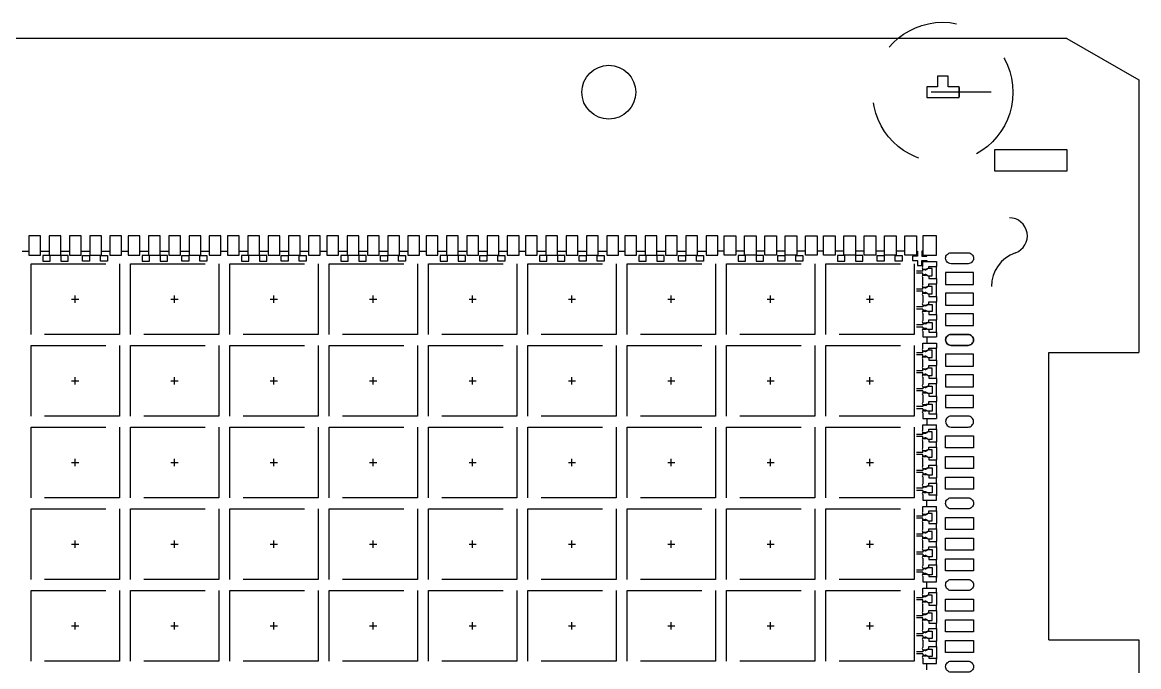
# Model space of a CAD drawing. Header units: millimetres. Extents: x 394.3 to 449.6, y 107.9 to 113.3.
# Drawn here: x 407.598 to 409.462, y 112.102 to 113.178 of the extents above; entities that cross this region are included whole.
import ezdxf

# ---------------------------------------------------------------- set-up
doc = ezdxf.new("R2010")
doc.units = ezdxf.units.MM
doc.header["$LTSCALE"] = 0.5
for name, pattern in [('CENTER', [50.8, 31.75, -6.35, 6.35, -6.35]), ('HIDDEN', [0.375, 0.25, -0.125]), ('PHANTOM', [2.5, 1.25, -0.25, 0.25, -0.25, 0.25, -0.25])]:
    doc.linetypes.add(name, pattern=pattern)
for name, color, linetype in [('1D', 4, 'Continuous'), ('BTM', 7, 'HIDDEN'), ('CEN', 2, 'CENTER'), ('DIM', 3, 'Continuous'), ('PKG', 1, 'PHANTOM')]:
    doc.layers.add(name, color=color, linetype=linetype)

# ---------------------------------------------------------------- blocks, each defined once
blk = doc.blocks.new('*U100')
at = {"layer": 'CEN', "ltscale": 0.005}
for p, q in [((-0.006, 0), (0.006, 0)), ((0, -0.006), (0, 0.006))]:
    blk.add_line(p, q, dxfattribs=at)
at = {"layer": 'PKG', "color": 1, "linetype": 'HIDDEN'}
blk.add_lwpolyline([(-0.0738, -0.0591), (-0.0738, 0.0591), (0.0738, 0.0591), (0.0738, -0.0591)], close=True, dxfattribs=at)
blk = doc.blocks.new('*U101')
at = {"layer": 'CEN', "color": 0, "linetype": 'ByBlock', "lineweight": -2, "transparency": 16777216}
for p in [(1.8249, 3.4125), (1.9908, 3.4125), (2.1567, 3.4125), (2.3226, 3.4125), (2.4885, 3.4125), (2.6544, 3.4125), (2.8203, 3.4125), (2.9862, 3.4125), (3.1521, 3.4125), (1.8249, 3.276), (1.9908, 3.276), (2.1567, 3.276), (2.3226, 3.276), (2.4885, 3.276), (2.6544, 3.276), (2.8203, 3.276), (2.9862, 3.276), (3.1521, 3.276), (1.8249, 3.1395), (1.9908, 3.1395), (2.1567, 3.1395), (2.3226, 3.1395), (2.4885, 3.1395), (2.6544, 3.1395), (2.8203, 3.1395), (2.9862, 3.1395), (3.1521, 3.1395), (1.8249, 3.003), (1.9908, 3.003), (2.1567, 3.003), (2.3226, 3.003), (2.4885, 3.003), (2.6544, 3.003), (2.8203, 3.003), (2.9862, 3.003), (3.1521, 3.003), (1.8249, 2.8665), (1.9908, 2.8665), (2.1567, 2.8665), (2.3226, 2.8665), (2.4885, 2.8665), (2.6544, 2.8665), (2.8203, 2.8665), (2.9862, 2.8665), (3.1521, 2.8665)]:
    blk.add_blockref('*U100', p, dxfattribs=at)

msp = doc.modelspace()

# ---------------------------------------------------------------- linework, layer by layer
for p, q in [((409.3425, 113.1516), (405.5444, 113.1516)), ((409.3425, 113.1516), (409.4625, 113.0823)), ((409.4625, 113.0823), (409.4625, 112.6266)), ((409.4625, 112.1466), (409.4625, 111.7566))]:
    msp.add_line(p, q)
at = {"color": 1, "linetype": 'CENTER', "ltscale": 0.001}
msp.add_line((409.2159, 113.0616), (409.0734, 113.0616), dxfattribs=at)
at = {"ltscale": 0.1}
msp.add_line((409.1625, 113.0695), (409.1625, 113.0538), dxfattribs=at)
at = {"ltscale": 0.03}
for p, q in [((409.102, 112.7701), (409.102, 112.7787)), ((409.102, 112.7787), (409.125, 112.7787)), ((409.125, 112.7787), (409.125, 112.7702)), ((409.102, 112.766), (409.1073, 112.766)), ((409.102, 112.766), (409.1073, 112.766)), ((409.102, 112.7558), (409.1073, 112.7558)), ((409.102, 112.7558), (409.1073, 112.7558)), ((409.1103, 112.7669), (409.1073, 112.766)), ((409.1103, 112.7549), (409.1073, 112.7558)), ((409.1118, 112.7669), (409.1103, 112.7669)), ((409.1103, 112.7549), (409.1118, 112.7549)), ((409.1118, 112.7669), (409.1118, 112.7702)), ((409.1118, 112.7702), (409.125, 112.7702)), ((409.1118, 112.7549), (409.1118, 112.7504)), ((409.102, 112.7401), (409.102, 112.7517)), ((409.102, 112.736), (409.1073, 112.736)), ((409.1103, 112.7369), (409.1073, 112.736)), ((409.1118, 112.7369), (409.1103, 112.7369)), ((409.1118, 112.7504), (409.125, 112.7504)), ((409.1118, 112.7369), (409.1118, 112.7414)), ((409.1118, 112.7414), (409.125, 112.7414)), ((409.125, 112.7504), (409.125, 112.7414)), ((409.102, 112.7258), (409.1073, 112.7258)), ((409.102, 112.7217), (409.102, 112.7101)), ((409.1103, 112.7249), (409.1073, 112.7258)), ((409.1103, 112.7249), (409.1118, 112.7249)), ((409.1118, 112.7249), (409.1118, 112.7204)), ((409.1118, 112.7204), (409.125, 112.7204)), ((409.125, 112.7204), (409.125, 112.7114)), ((409.102, 112.706), (409.1073, 112.706)), ((409.1103, 112.7069), (409.1073, 112.706)), ((409.1103, 112.7069), (409.1118, 112.7069)), ((409.1118, 112.7069), (409.1118, 112.7114)), ((409.1118, 112.7114), (409.125, 112.7114)), ((409.102, 112.6958), (409.1073, 112.6958)), ((409.102, 112.6917), (409.102, 112.6801)), ((409.1103, 112.6949), (409.1073, 112.6958)), ((409.1118, 112.6949), (409.1103, 112.6949)), ((409.1118, 112.6949), (409.1118, 112.6904)), ((409.1118, 112.6904), (409.125, 112.6904)), ((409.1118, 112.6769), (409.1118, 112.6814)), ((409.1118, 112.6814), (409.125, 112.6814)), ((409.125, 112.6904), (409.125, 112.6814)), ((409.102, 112.676), (409.1073, 112.676)), ((409.102, 112.6658), (409.1073, 112.6658)), ((409.102, 112.6617), (409.102, 112.653)), ((409.1103, 112.6769), (409.1073, 112.676)), ((409.1103, 112.6649), (409.1073, 112.6658)), ((409.1103, 112.6769), (409.1118, 112.6769)), ((409.1118, 112.6649), (409.1103, 112.6649)), ((409.1118, 112.6649), (409.1118, 112.6604)), ((409.102, 112.653), (409.125, 112.653)), ((409.102, 112.6336), (409.102, 112.6422)), ((409.102, 112.6422), (409.125, 112.6422)), ((409.1118, 112.6604), (409.125, 112.6604)), ((409.125, 112.6604), (409.125, 112.653)), ((409.125, 112.6422), (409.125, 112.6337)), ((409.102, 112.6295), (409.1073, 112.6295)), ((409.102, 112.6295), (409.1073, 112.6295)), ((409.1103, 112.6304), (409.1073, 112.6295)), ((409.1118, 112.6304), (409.1103, 112.6304)), ((409.1118, 112.6304), (409.1118, 112.6337)), ((409.1118, 112.6337), (409.125, 112.6337)), ((409.102, 112.6193), (409.1073, 112.6193)), ((409.102, 112.6193), (409.1073, 112.6193)), ((409.102, 112.6036), (409.102, 112.6152)), ((409.1103, 112.6184), (409.1073, 112.6193)), ((409.1103, 112.6184), (409.1118, 112.6184)), ((409.1118, 112.6184), (409.1118, 112.6139)), ((409.1118, 112.6139), (409.125, 112.6139)), ((409.125, 112.6139), (409.125, 112.6049)), ((409.102, 112.5995), (409.1073, 112.5995)), ((409.102, 112.5893), (409.1073, 112.5893)), ((409.1103, 112.6004), (409.1073, 112.5995)), ((409.1103, 112.5884), (409.1073, 112.5893)), ((409.1118, 112.6004), (409.1103, 112.6004)), ((409.1103, 112.5884), (409.1118, 112.5884)), ((409.1118, 112.6004), (409.1118, 112.6049)), ((409.1118, 112.6049), (409.125, 112.6049)), ((409.1118, 112.5884), (409.1118, 112.5839)), ((409.102, 112.5852), (409.102, 112.5736)), ((409.102, 112.5695), (409.1073, 112.5695)), ((409.1103, 112.5704), (409.1073, 112.5695)), ((409.1103, 112.5704), (409.1118, 112.5704)), ((409.1118, 112.5839), (409.125, 112.5839)), ((409.1118, 112.5704), (409.1118, 112.5749)), ((409.1118, 112.5749), (409.125, 112.5749)), ((409.125, 112.5839), (409.125, 112.5749)), ((409.102, 112.5593), (409.1073, 112.5593)), ((409.102, 112.5552), (409.102, 112.5436)), ((409.1103, 112.5584), (409.1073, 112.5593)), ((409.1118, 112.5584), (409.1103, 112.5584)), ((409.1118, 112.5584), (409.1118, 112.5539)), ((409.1118, 112.5539), (409.125, 112.5539)), ((409.125, 112.5539), (409.125, 112.5449)), ((409.102, 112.5395), (409.1073, 112.5395)), ((409.1103, 112.5404), (409.1073, 112.5395)), ((409.1103, 112.5404), (409.1118, 112.5404)), ((409.1118, 112.5404), (409.1118, 112.5449)), ((409.1118, 112.5449), (409.125, 112.5449)), ((409.102, 112.5293), (409.1073, 112.5293)), ((409.102, 112.5252), (409.102, 112.5165)), ((409.102, 112.5165), (409.125, 112.5165)), ((409.1103, 112.5284), (409.1073, 112.5293)), ((409.1118, 112.5284), (409.1103, 112.5284)), ((409.1118, 112.5284), (409.1118, 112.5239)), ((409.1118, 112.5239), (409.125, 112.5239)), ((409.125, 112.5239), (409.125, 112.5165)), ((409.102, 112.4971), (409.102, 112.5057)), ((409.102, 112.5057), (409.125, 112.5057)), ((409.1103, 112.4939), (409.1073, 112.493)), ((409.1118, 112.4939), (409.1103, 112.4939)), ((409.1118, 112.4939), (409.1118, 112.4984)), ((409.1118, 112.4984), (409.125, 112.4984)), ((409.125, 112.4984), (409.125, 112.5057)), ((409.102, 112.493), (409.1073, 112.493)), ((409.102, 112.4828), (409.1073, 112.4828)), ((409.102, 112.4671), (409.102, 112.4787)), ((409.1103, 112.4819), (409.1073, 112.4828)), ((409.1103, 112.4819), (409.1118, 112.4819)), ((409.1118, 112.4819), (409.1118, 112.4774)), ((409.1118, 112.4774), (409.125, 112.4774)), ((409.125, 112.4684), (409.125, 112.4774)), ((409.102, 112.463), (409.1073, 112.463)), ((409.1103, 112.4639), (409.1073, 112.463)), ((409.1118, 112.4639), (409.1103, 112.4639)), ((409.1118, 112.4639), (409.1118, 112.4684)), ((409.1118, 112.4684), (409.125, 112.4684)), ((409.102, 112.4528), (409.1073, 112.4528)), ((409.102, 112.4371), (409.102, 112.4487)), ((409.1103, 112.4519), (409.1073, 112.4528)), ((409.1103, 112.4519), (409.1118, 112.4519)), ((409.1118, 112.4519), (409.1118, 112.4474)), ((409.1118, 112.4474), (409.125, 112.4474)), ((409.1118, 112.4339), (409.1118, 112.4384)), ((409.1118, 112.4384), (409.125, 112.4384)), ((409.125, 112.4384), (409.125, 112.4474)), ((409.102, 112.433), (409.1073, 112.433)), ((409.102, 112.4228), (409.1073, 112.4228)), ((409.102, 112.4187), (409.102, 112.4071)), ((409.1103, 112.4339), (409.1073, 112.433)), ((409.1103, 112.4219), (409.1073, 112.4228)), ((409.1103, 112.4339), (409.1118, 112.4339)), ((409.1118, 112.4219), (409.1103, 112.4219)), ((409.1118, 112.4219), (409.1118, 112.4174)), ((409.102, 112.403), (409.1073, 112.403)), ((409.102, 112.403), (409.1073, 112.403)), ((409.1103, 112.4039), (409.1073, 112.403)), ((409.1103, 112.4039), (409.1118, 112.4039)), ((409.1118, 112.4174), (409.125, 112.4174)), ((409.1118, 112.4039), (409.1118, 112.4084)), ((409.1118, 112.4084), (409.125, 112.4084)), ((409.125, 112.4084), (409.125, 112.4174)), ((409.102, 112.3928), (409.1073, 112.3928)), ((409.102, 112.3928), (409.1073, 112.3928)), ((409.102, 112.3887), (409.102, 112.38)), ((409.1103, 112.3919), (409.1073, 112.3928)), ((409.1118, 112.3919), (409.1103, 112.3919)), ((409.1118, 112.3919), (409.1118, 112.3886)), ((409.1118, 112.3886), (409.125, 112.3886)), ((409.125, 112.38), (409.125, 112.3886)), ((409.102, 112.38), (409.125, 112.38)), ((409.102, 112.3606), (409.102, 112.3692)), ((409.102, 112.3692), (409.125, 112.3692)), ((409.125, 112.3619), (409.125, 112.3692)), ((409.102, 112.3565), (409.1073, 112.3565)), ((409.102, 112.3463), (409.1073, 112.3463)), ((409.1103, 112.3574), (409.1073, 112.3565)), ((409.1103, 112.3454), (409.1073, 112.3463)), ((409.1118, 112.3574), (409.1103, 112.3574)), ((409.1103, 112.3454), (409.1118, 112.3454)), ((409.1118, 112.3574), (409.1118, 112.3619)), ((409.1118, 112.3619), (409.125, 112.3619)), ((409.1118, 112.3454), (409.1118, 112.3409)), ((409.102, 112.3306), (409.102, 112.3422)), ((409.102, 112.3265), (409.1073, 112.3265)), ((409.1103, 112.3274), (409.1073, 112.3265)), ((409.1118, 112.3274), (409.1103, 112.3274)), ((409.1118, 112.3409), (409.125, 112.3409)), ((409.1118, 112.3274), (409.1118, 112.3319)), ((409.1118, 112.3319), (409.125, 112.3319)), ((409.125, 112.3319), (409.125, 112.3409)), ((409.102, 112.3163), (409.1073, 112.3163)), ((409.102, 112.3006), (409.102, 112.3122)), ((409.1103, 112.3154), (409.1073, 112.3163)), ((409.1103, 112.3154), (409.1118, 112.3154)), ((409.1118, 112.3154), (409.1118, 112.3109)), ((409.1118, 112.3109), (409.125, 112.3109)), ((409.125, 112.3019), (409.125, 112.3109)), ((409.102, 112.2965), (409.1073, 112.2965)), ((409.1103, 112.2974), (409.1073, 112.2965)), ((409.1103, 112.2974), (409.1118, 112.2974)), ((409.1118, 112.2974), (409.1118, 112.3019)), ((409.1118, 112.3019), (409.125, 112.3019)), ((409.102, 112.2863), (409.1073, 112.2863)), ((409.102, 112.2822), (409.102, 112.2706)), ((409.1103, 112.2854), (409.1073, 112.2863)), ((409.1118, 112.2854), (409.1103, 112.2854)), ((409.1118, 112.2854), (409.1118, 112.2809)), ((409.1118, 112.2809), (409.125, 112.2809)), ((409.1118, 112.2674), (409.1118, 112.2719)), ((409.1118, 112.2719), (409.125, 112.2719)), ((409.125, 112.2719), (409.125, 112.2809)), ((409.102, 112.2665), (409.1073, 112.2665)), ((409.102, 112.2665), (409.1073, 112.2665)), ((409.102, 112.2563), (409.1073, 112.2563)), ((409.102, 112.2563), (409.1073, 112.2563)), ((409.102, 112.2522), (409.102, 112.2435)), ((409.1103, 112.2674), (409.1073, 112.2665)), ((409.1103, 112.2554), (409.1073, 112.2563)), ((409.1103, 112.2674), (409.1118, 112.2674)), ((409.1118, 112.2554), (409.1103, 112.2554)), ((409.1118, 112.2554), (409.1118, 112.2521)), ((409.1118, 112.2521), (409.125, 112.2521)), ((409.125, 112.2435), (409.125, 112.2521)), ((409.102, 112.2435), (409.125, 112.2435)), ((409.102, 112.2241), (409.102, 112.2327)), ((409.102, 112.2327), (409.125, 112.2327)), ((409.125, 112.2254), (409.125, 112.2327)), ((409.102, 112.22), (409.1073, 112.22)), ((409.1103, 112.2209), (409.1073, 112.22)), ((409.1118, 112.2209), (409.1103, 112.2209)), ((409.1118, 112.2209), (409.1118, 112.2254)), ((409.1118, 112.2254), (409.125, 112.2254)), ((409.102, 112.2098), (409.1073, 112.2098)), ((409.102, 112.1941), (409.102, 112.2057)), ((409.1103, 112.2089), (409.1073, 112.2098)), ((409.1103, 112.2089), (409.1118, 112.2089)), ((409.1118, 112.2089), (409.1118, 112.2044)), ((409.1118, 112.2044), (409.125, 112.2044)), ((409.1118, 112.1909), (409.1118, 112.1954)), ((409.1118, 112.1954), (409.125, 112.1954)), ((409.125, 112.1954), (409.125, 112.2044)), ((409.102, 112.19), (409.1073, 112.19)), ((409.102, 112.1798), (409.1073, 112.1798)), ((409.1103, 112.1909), (409.1073, 112.19)), ((409.1103, 112.1789), (409.1073, 112.1798)), ((409.1118, 112.1909), (409.1103, 112.1909)), ((409.1103, 112.1789), (409.1118, 112.1789)), ((409.1118, 112.1789), (409.1118, 112.1744)), ((409.102, 112.1641), (409.102, 112.1757)), ((409.102, 112.16), (409.1073, 112.16)), ((409.1103, 112.1609), (409.1073, 112.16)), ((409.1103, 112.1609), (409.1118, 112.1609)), ((409.1118, 112.1744), (409.125, 112.1744)), ((409.1118, 112.1609), (409.1118, 112.1654)), ((409.1118, 112.1654), (409.125, 112.1654)), ((409.125, 112.1654), (409.125, 112.1744)), ((409.102, 112.1498), (409.1073, 112.1498)), ((409.102, 112.1457), (409.102, 112.1341)), ((409.1103, 112.1489), (409.1073, 112.1498)), ((409.1118, 112.1489), (409.1103, 112.1489)), ((409.1118, 112.1489), (409.1118, 112.1444)), ((409.1118, 112.1444), (409.125, 112.1444)), ((409.125, 112.1354), (409.125, 112.1444)), ((409.102, 112.13), (409.1073, 112.13)), ((409.102, 112.13), (409.1073, 112.13)), ((409.1103, 112.1309), (409.1073, 112.13)), ((409.1103, 112.1309), (409.1118, 112.1309)), ((409.1118, 112.1309), (409.1118, 112.1354)), ((409.1118, 112.1354), (409.125, 112.1354)), ((409.102, 112.1198), (409.1073, 112.1198)), ((409.102, 112.1198), (409.1073, 112.1198)), ((409.102, 112.1157), (409.102, 112.107)), ((409.102, 112.107), (409.125, 112.107)), ((409.1103, 112.1189), (409.1073, 112.1198)), ((409.1118, 112.1189), (409.1103, 112.1189)), ((409.1118, 112.1189), (409.1118, 112.1156)), ((409.1118, 112.1156), (409.125, 112.1156)), ((409.125, 112.107), (409.125, 112.1156))]:
    msp.add_line(p, q, dxfattribs=at)
at = {"color": 0}
for p, q in [((409.3125, 112.1466), (409.3125, 112.6266)), ((409.3125, 112.6266), (409.4625, 112.6266)), ((409.3125, 112.1466), (409.4625, 112.1466))]:
    msp.add_line(p, q, dxfattribs=at)
at = {"ltscale": 0.05}
msp.add_lwpolyline([(409.1445, 113.0526), (409.1625, 113.0526), (409.1625, 113.0706), (409.1445, 113.0706), (409.1445, 113.0886), (409.1265, 113.0886), (409.1265, 113.0706), (409.1085, 113.0706), (409.1085, 113.0526), (409.1445, 113.0526)], dxfattribs=at)
at = {"ltscale": 0.1}
msp.add_lwpolyline([(409.2225, 112.9656), (409.3425, 112.9656), (409.3425, 112.9296), (409.2225, 112.9296)], close=True, dxfattribs=at)
at = {"ltscale": 0.03}
for points in [[(407.6089, 112.7895), (407.6284, 112.7895), (407.6284, 112.8216), (407.6089, 112.8216)], [(407.6428, 112.7895), (407.6623, 112.7895), (407.6623, 112.8216), (407.6428, 112.8216)], [(407.6767, 112.7895), (407.6962, 112.7895), (407.6962, 112.8216), (407.6767, 112.8216)], [(407.7106, 112.7895), (407.7301, 112.7895), (407.7301, 112.8216), (407.7106, 112.8216)], [(407.7445, 112.7895), (407.764, 112.7895), (407.764, 112.8216), (407.7445, 112.8216)], [(407.7748, 112.7895), (407.7943, 112.7895), (407.7943, 112.8216), (407.7748, 112.8216)], [(407.8087, 112.7895), (407.8282, 112.7895), (407.8282, 112.8216), (407.8087, 112.8216)], [(407.8426, 112.7895), (407.8621, 112.7895), (407.8621, 112.8216), (407.8426, 112.8216)], [(407.8765, 112.7895), (407.896, 112.7895), (407.896, 112.8216), (407.8765, 112.8216)], [(407.9104, 112.7895), (407.9299, 112.7895), (407.9299, 112.8216), (407.9104, 112.8216)], [(407.9407, 112.7895), (407.9602, 112.7895), (407.9602, 112.8216), (407.9407, 112.8216)], [(407.9746, 112.7895), (407.9941, 112.7895), (407.9941, 112.8216), (407.9746, 112.8216)], [(408.0085, 112.7895), (408.028, 112.7895), (408.028, 112.8216), (408.0085, 112.8216)], [(408.0424, 112.7895), (408.0619, 112.7895), (408.0619, 112.8216), (408.0424, 112.8216)], [(408.0763, 112.7895), (408.0958, 112.7895), (408.0958, 112.8216), (408.0763, 112.8216)], [(408.1066, 112.7895), (408.1261, 112.7895), (408.1261, 112.8216), (408.1066, 112.8216)], [(408.1405, 112.7895), (408.16, 112.7895), (408.16, 112.8216), (408.1405, 112.8216)], [(408.1744, 112.7895), (408.1939, 112.7895), (408.1939, 112.8216), (408.1744, 112.8216)], [(408.2083, 112.7895), (408.2278, 112.7895), (408.2278, 112.8216), (408.2083, 112.8216)], [(408.2422, 112.7895), (408.2617, 112.7895), (408.2617, 112.8216), (408.2422, 112.8216)], [(408.2725, 112.7895), (408.292, 112.7895), (408.292, 112.8216), (408.2725, 112.8216)], [(408.3064, 112.7895), (408.3259, 112.7895), (408.3259, 112.8216), (408.3064, 112.8216)], [(408.3403, 112.7895), (408.3598, 112.7895), (408.3598, 112.8216), (408.3403, 112.8216)], [(408.3742, 112.7895), (408.3937, 112.7895), (408.3937, 112.8216), (408.3742, 112.8216)], [(408.4081, 112.7895), (408.4276, 112.7895), (408.4276, 112.8216), (408.4081, 112.8216)], [(408.4384, 112.7895), (408.4579, 112.7895), (408.4579, 112.8216), (408.4384, 112.8216)], [(408.4723, 112.7895), (408.4918, 112.7895), (408.4918, 112.8216), (408.4723, 112.8216)], [(408.5062, 112.7895), (408.5257, 112.7895), (408.5257, 112.8216), (408.5062, 112.8216)], [(408.5401, 112.7895), (408.5596, 112.7895), (408.5596, 112.8216), (408.5401, 112.8216)], [(408.574, 112.7895), (408.5935, 112.7895), (408.5935, 112.8216), (408.574, 112.8216)], [(408.6043, 112.7895), (408.6238, 112.7895), (408.6238, 112.8216), (408.6043, 112.8216)], [(408.6382, 112.7895), (408.6577, 112.7895), (408.6577, 112.8216), (408.6382, 112.8216)], [(408.6721, 112.7895), (408.6916, 112.7895), (408.6916, 112.8216), (408.6721, 112.8216)], [(408.706, 112.7895), (408.7255, 112.7895), (408.7255, 112.8216), (408.706, 112.8216)], [(408.7399, 112.7895), (408.7594, 112.7895), (408.7594, 112.8216), (408.7399, 112.8216)], [(408.7897, 112.7895), (408.7702, 112.7895), (408.7702, 112.8216), (408.7897, 112.8216)], [(408.8236, 112.7895), (408.8041, 112.7895), (408.8041, 112.8216), (408.8236, 112.8216)], [(408.8575, 112.7895), (408.838, 112.7895), (408.838, 112.8216), (408.8575, 112.8216)], [(408.8914, 112.7895), (408.8719, 112.7895), (408.8719, 112.8216), (408.8914, 112.8216)], [(408.9253, 112.7895), (408.9058, 112.7895), (408.9058, 112.8216), (408.9253, 112.8216)], [(408.9556, 112.7895), (408.9361, 112.7895), (408.9361, 112.8216), (408.9556, 112.8216)], [(408.9895, 112.7895), (408.97, 112.7895), (408.97, 112.8216), (408.9895, 112.8216)], [(409.0234, 112.7895), (409.0039, 112.7895), (409.0039, 112.8216), (409.0234, 112.8216)], [(409.0573, 112.7895), (409.0378, 112.7895), (409.0378, 112.8216), (409.0573, 112.8216)], [(409.0912, 112.7895), (409.0717, 112.7895), (409.0717, 112.8216), (409.0912, 112.8216)], [(409.102, 112.7895), (409.125, 112.7895), (409.125, 112.8216), (409.102, 112.8216)], [(409.14, 112.7405), (409.1866, 112.7405), (409.1866, 112.7603), (409.14, 112.7603)], [(409.14, 112.706), (409.1866, 112.706), (409.1866, 112.7258), (409.14, 112.7258)], [(409.14, 112.6715), (409.1866, 112.6715), (409.1866, 112.6913), (409.14, 112.6913)], [(409.14, 112.604), (409.1866, 112.604), (409.1866, 112.6238), (409.14, 112.6238)], [(409.14, 112.5695), (409.1866, 112.5695), (409.1866, 112.5893), (409.14, 112.5893)], [(409.14, 112.535), (409.1866, 112.535), (409.1866, 112.5548), (409.14, 112.5548)], [(409.14, 112.4873), (409.1866, 112.4873), (409.1866, 112.4675), (409.14, 112.4675)], [(409.14, 112.4528), (409.1866, 112.4528), (409.1866, 112.433), (409.14, 112.433)], [(409.14, 112.4183), (409.1866, 112.4183), (409.1866, 112.3985), (409.14, 112.3985)], [(409.14, 112.3508), (409.1866, 112.3508), (409.1866, 112.331), (409.14, 112.331)], [(409.14, 112.3163), (409.1866, 112.3163), (409.1866, 112.2965), (409.14, 112.2965)], [(409.14, 112.2818), (409.1866, 112.2818), (409.1866, 112.262), (409.14, 112.262)], [(409.14, 112.2143), (409.1866, 112.2143), (409.1866, 112.1945), (409.14, 112.1945)], [(409.14, 112.1798), (409.1866, 112.1798), (409.1866, 112.16), (409.14, 112.16)], [(409.14, 112.1453), (409.1866, 112.1453), (409.1866, 112.1255), (409.14, 112.1255)]]:
    msp.add_lwpolyline(points, close=True, dxfattribs=at)
for points in [[(409.1491, 112.7933), (409.1775, 112.7933, -0.414214), (409.1866, 112.7841), (409.1866, 112.7841, -0.414214), (409.1775, 112.775), (409.1491, 112.775, -0.414214), (409.14, 112.7841), (409.14, 112.7841, -0.414214)], [(409.1491, 112.6385), (409.1775, 112.6385, 0.414214), (409.1866, 112.6476), (409.1866, 112.6476, 0.414214), (409.1775, 112.6568), (409.1491, 112.6568, 0.414214), (409.14, 112.6476), (409.14, 112.6476, 0.414214)], [(409.1491, 112.6568), (409.1775, 112.6568, -0.414214), (409.1866, 112.6476), (409.1866, 112.6476, -0.414214), (409.1775, 112.6385), (409.1491, 112.6385, -0.414214), (409.14, 112.6476), (409.14, 112.6476, -0.414214)], [(409.1491, 112.502), (409.1775, 112.502, 0.414214), (409.1866, 112.5111), (409.1866, 112.5111, 0.414214), (409.1775, 112.5203), (409.1491, 112.5203, 0.414214), (409.14, 112.5111), (409.14, 112.5111, 0.414214)], [(409.1491, 112.3838), (409.1775, 112.3838, -0.414214), (409.1866, 112.3746), (409.1866, 112.3746, -0.414214), (409.1775, 112.3655), (409.1491, 112.3655, -0.414214), (409.14, 112.3746), (409.14, 112.3746, -0.414214)], [(409.1491, 112.2473), (409.1775, 112.2473, -0.414214), (409.1866, 112.2381), (409.1866, 112.2381, -0.414214), (409.1775, 112.229), (409.1491, 112.229, -0.414214), (409.14, 112.2381), (409.14, 112.2381, -0.414214)], [(409.1491, 112.1108), (409.1775, 112.1108, -0.414214), (409.1866, 112.1016), (409.1866, 112.1016, -0.414214), (409.1775, 112.0925), (409.1491, 112.0925, -0.414214), (409.14, 112.1016), (409.14, 112.1016, -0.414214)]]:
    msp.add_lwpolyline(points, format="xyb", close=True, dxfattribs=at)
for centre, radius, start, end in [((409.1039, 112.768), 0.00275, 132.2759, 227.7241), ((409.1039, 112.7538), 0.00275, 132.2759, 227.7241), ((409.1062, 112.7725), 0.00775, 237.5482, 266.9625), ((409.1062, 112.7492), 0.00775, 93.0375, 122.4518), ((409.1058, 112.7706), 0.00582, 269.7529, 320.2809), ((409.1058, 112.7512), 0.00582, 39.7191, 90.2471), ((409.1039, 112.738), 0.00275, 132.2759, 227.7241), ((409.1062, 112.7425), 0.00775, 237.5482, 266.9625), ((409.1058, 112.7406), 0.00582, 269.7529, 320.2809), ((409.1039, 112.7238), 0.00275, 132.2759, 227.7241), ((409.1062, 112.7192), 0.00775, 93.0375, 122.4518), ((409.1058, 112.7212), 0.00582, 39.7191, 90.2471), ((409.1039, 112.708), 0.00275, 132.2759, 227.7241), ((409.1062, 112.7125), 0.00775, 237.5482, 266.9625), ((409.1058, 112.7106), 0.00582, 269.7529, 320.2809), ((409.1039, 112.6938), 0.00275, 132.2759, 227.7241), ((409.1039, 112.678), 0.00275, 132.2759, 227.7241), ((409.1062, 112.6892), 0.00775, 93.0375, 122.4518), ((409.1058, 112.6912), 0.00582, 39.7191, 90.2471), ((409.1039, 112.6638), 0.00275, 132.2759, 227.7241), ((409.1062, 112.6825), 0.00775, 237.5482, 266.9625), ((409.1062, 112.6592), 0.00775, 93.0375, 122.4518), ((409.1058, 112.6806), 0.00582, 269.7529, 320.2809), ((409.1058, 112.6612), 0.00582, 39.7191, 90.2471), ((409.1039, 112.6315), 0.00275, 132.2759, 227.7241), ((409.1062, 112.636), 0.00775, 237.5482, 266.9625), ((409.1058, 112.6341), 0.00582, 269.7529, 320.2809), ((409.1039, 112.6173), 0.00275, 132.2759, 227.7241), ((409.1062, 112.6127), 0.00775, 93.0375, 122.4518), ((409.1058, 112.6147), 0.00582, 39.7191, 90.2471), ((409.1039, 112.6015), 0.00275, 132.2759, 227.7241), ((409.1039, 112.5873), 0.00275, 132.2759, 227.7241), ((409.1062, 112.606), 0.00775, 237.5482, 266.9625), ((409.1062, 112.5827), 0.00775, 93.0375, 122.4518), ((409.1058, 112.6041), 0.00582, 269.7529, 320.2809), ((409.1058, 112.5847), 0.00582, 39.7191, 90.2471), ((409.1039, 112.5715), 0.00275, 132.2759, 227.7241), ((409.1062, 112.576), 0.00775, 237.5482, 266.9625), ((409.1058, 112.5741), 0.00582, 269.7529, 320.2809), ((409.1039, 112.5573), 0.00275, 132.2759, 227.7241), ((409.1062, 112.5527), 0.00775, 93.0375, 122.4518), ((409.1058, 112.5547), 0.00582, 39.7191, 90.2471), ((409.1039, 112.5415), 0.00275, 132.2759, 227.7241), ((409.1062, 112.546), 0.00775, 237.5482, 266.9625), ((409.1062, 112.5227), 0.00775, 93.0375, 122.4518), ((409.1058, 112.5441), 0.00582, 269.7529, 320.2809), ((409.1058, 112.5247), 0.00582, 39.7191, 90.2471), ((409.1039, 112.5273), 0.00275, 132.2759, 227.7241), ((409.1039, 112.495), 0.00275, 132.2759, 227.7241), ((409.1058, 112.4976), 0.00582, 269.7529, 320.2809), ((409.1039, 112.4808), 0.00275, 132.2759, 227.7241), ((409.1062, 112.4995), 0.00775, 237.5482, 266.9625), ((409.1062, 112.4762), 0.00775, 93.0375, 122.4518), ((409.1058, 112.4782), 0.00582, 39.7191, 90.2471), ((409.1039, 112.465), 0.00275, 132.2759, 227.7241), ((409.1062, 112.4695), 0.00775, 237.5482, 266.9625), ((409.1058, 112.4676), 0.00582, 269.7529, 320.2809), ((409.1039, 112.4508), 0.00275, 132.2759, 227.7241), ((409.1062, 112.4462), 0.00775, 93.0375, 122.4518), ((409.1058, 112.4482), 0.00582, 39.7191, 90.2471), ((409.1039, 112.435), 0.00275, 132.2759, 227.7241), ((409.1039, 112.4208), 0.00275, 132.2759, 227.7241), ((409.1062, 112.4395), 0.00775, 237.5482, 266.9625), ((409.1062, 112.4162), 0.00775, 93.0375, 122.4518), ((409.1058, 112.4376), 0.00582, 269.7529, 320.2809), ((409.1058, 112.4182), 0.00582, 39.7191, 90.2471), ((409.1039, 112.405), 0.00275, 132.2759, 227.7241), ((409.1062, 112.4095), 0.00775, 237.5482, 266.9625), ((409.1058, 112.4076), 0.00582, 269.7529, 320.2809), ((409.1039, 112.3908), 0.00275, 132.2759, 227.7241), ((409.1062, 112.3862), 0.00775, 93.0375, 122.4518), ((409.1058, 112.3882), 0.00582, 39.7191, 90.2471), ((409.1039, 112.3585), 0.00275, 132.2759, 227.7241), ((409.1039, 112.3443), 0.00275, 132.2759, 227.7241), ((409.1062, 112.363), 0.00775, 237.5482, 266.9625), ((409.1062, 112.3397), 0.00775, 93.0375, 122.4518), ((409.1058, 112.3611), 0.00582, 269.7529, 320.2809), ((409.1058, 112.3417), 0.00582, 39.7191, 90.2471), ((409.1039, 112.3285), 0.00275, 132.2759, 227.7241), ((409.1062, 112.333), 0.00775, 237.5482, 266.9625), ((409.1058, 112.3311), 0.00582, 269.7529, 320.2809), ((409.1039, 112.3143), 0.00275, 132.2759, 227.7241), ((409.1062, 112.3097), 0.00775, 93.0375, 122.4518), ((409.1058, 112.3117), 0.00582, 39.7191, 90.2471), ((409.1039, 112.2985), 0.00275, 132.2759, 227.7241), ((409.1062, 112.303), 0.00775, 237.5482, 266.9625), ((409.1058, 112.3011), 0.00582, 269.7529, 320.2809), ((409.1039, 112.2843), 0.00275, 132.2759, 227.7241), ((409.1039, 112.2685), 0.00275, 132.2759, 227.7241), ((409.1062, 112.2797), 0.00775, 93.0375, 122.4518), ((409.1058, 112.2817), 0.00582, 39.7191, 90.2471), ((409.1039, 112.2543), 0.00275, 132.2759, 227.7241), ((409.1062, 112.273), 0.00775, 237.5482, 266.9625), ((409.1062, 112.2497), 0.00775, 93.0375, 122.4518), ((409.1058, 112.2711), 0.00582, 269.7529, 320.2809), ((409.1058, 112.2517), 0.00582, 39.7191, 90.2471), ((409.1039, 112.222), 0.00275, 132.2759, 227.7241), ((409.1062, 112.2265), 0.00775, 237.5482, 266.9625), ((409.1058, 112.2246), 0.00582, 269.7529, 320.2809), ((409.1039, 112.2078), 0.00275, 132.2759, 227.7241), ((409.1062, 112.2032), 0.00775, 93.0375, 122.4518), ((409.1058, 112.2052), 0.00582, 39.7191, 90.2471), ((409.1039, 112.192), 0.00275, 132.2759, 227.7241), ((409.1039, 112.1778), 0.00275, 132.2759, 227.7241), ((409.1062, 112.1965), 0.00775, 237.5482, 266.9625), ((409.1062, 112.1732), 0.00775, 93.0375, 122.4518), ((409.1058, 112.1946), 0.00582, 269.7529, 320.2809), ((409.1058, 112.1752), 0.00582, 39.7191, 90.2471), ((409.1039, 112.162), 0.00275, 132.2759, 227.7241), ((409.1062, 112.1665), 0.00775, 237.5482, 266.9625), ((409.1058, 112.1646), 0.00582, 269.7529, 320.2809), ((409.1039, 112.1478), 0.00275, 132.2759, 227.7241), ((409.1062, 112.1432), 0.00775, 93.0375, 122.4518), ((409.1058, 112.1452), 0.00582, 39.7191, 90.2471), ((409.1039, 112.132), 0.00275, 132.2759, 227.7241), ((409.1062, 112.1365), 0.00775, 237.5482, 266.9625), ((409.1062, 112.1132), 0.00775, 93.0375, 122.4518), ((409.1058, 112.1346), 0.00582, 269.7529, 320.2809), ((409.1058, 112.1152), 0.00582, 39.7191, 90.2471), ((409.1039, 112.1178), 0.00275, 132.2759, 227.7241)]:
    msp.add_arc(centre, radius, start, end, dxfattribs=at)
at = {"layer": '1D', "linetype": 'HIDDEN'}
msp.add_circle((409.1353, 113.0613), 0.1171, dxfattribs=at)
at = {"layer": '1D', "color": 4}
for centre, radius, start, end in [((409.2466, 112.8216), 0.03, 289.4712, 90), ((409.2766, 112.7368), 0.06, 109.4712, 180)]:
    msp.add_arc(centre, radius, start, end, dxfattribs=at)
at = {"layer": 'BTM', "ltscale": 0.03}
for p, q in [((407.5981, 112.7961), (407.6089, 112.7961)), ((407.6284, 112.7961), (407.6428, 112.7961)), ((407.6623, 112.7961), (407.6767, 112.7961)), ((407.6962, 112.7961), (407.7106, 112.7961)), ((407.7301, 112.7961), (407.7445, 112.7961)), ((407.764, 112.7961), (407.7748, 112.7961)), ((407.7943, 112.7961), (407.8087, 112.7961)), ((407.8282, 112.7961), (407.8426, 112.7961)), ((407.8621, 112.7961), (407.8765, 112.7961)), ((407.896, 112.7961), (407.9104, 112.7961)), ((407.9299, 112.7961), (407.9407, 112.7961)), ((407.9602, 112.7961), (407.9746, 112.7961)), ((407.9941, 112.7961), (408.0085, 112.7961)), ((408.028, 112.7961), (408.0424, 112.7961)), ((408.0619, 112.7961), (408.0763, 112.7961)), ((408.0958, 112.7961), (408.1066, 112.7961)), ((408.1261, 112.7961), (408.1405, 112.7961)), ((408.16, 112.7961), (408.1744, 112.7961)), ((408.1939, 112.7961), (408.2083, 112.7961)), ((408.2278, 112.7961), (408.2422, 112.7961)), ((408.2617, 112.7961), (408.2725, 112.7961)), ((408.292, 112.7961), (408.3064, 112.7961)), ((408.3259, 112.7961), (408.3403, 112.7961)), ((408.3598, 112.7961), (408.3742, 112.7961)), ((408.3937, 112.7961), (408.4081, 112.7961)), ((408.4276, 112.7961), (408.4384, 112.7961)), ((408.4579, 112.7961), (408.4723, 112.7961)), ((408.4918, 112.7961), (408.5062, 112.7961)), ((408.5257, 112.7961), (408.5401, 112.7961)), ((408.5596, 112.7961), (408.574, 112.7961)), ((408.5935, 112.7961), (408.6043, 112.7961)), ((408.6238, 112.7961), (408.6382, 112.7961)), ((408.6577, 112.7961), (408.6721, 112.7961)), ((408.6916, 112.7961), (408.706, 112.7961)), ((408.7255, 112.7961), (408.7399, 112.7961)), ((408.7702, 112.7961), (408.7594, 112.7961)), ((408.8041, 112.7961), (408.7897, 112.7961)), ((408.838, 112.7961), (408.8236, 112.7961)), ((408.8719, 112.7961), (408.8575, 112.7961)), ((408.9058, 112.7961), (408.8914, 112.7961)), ((408.9361, 112.7961), (408.9253, 112.7961)), ((408.97, 112.7961), (408.9556, 112.7961)), ((409.0039, 112.7961), (408.9895, 112.7961)), ((409.0378, 112.7961), (409.0234, 112.7961)), ((409.0717, 112.7961), (409.0573, 112.7961)), ((409.102, 112.7627), (409.0912, 112.7627)), ((409.102, 112.7591), (409.0912, 112.7591)), ((409.102, 112.7627), (409.102, 112.766)), ((409.102, 112.7558), (409.102, 112.7591)), ((409.125, 112.7504), (409.125, 112.7714)), ((409.102, 112.7327), (409.102, 112.736)), ((409.125, 112.7204), (409.125, 112.7414)), ((409.102, 112.7327), (409.0912, 112.7327)), ((409.102, 112.7291), (409.0912, 112.7291)), ((409.102, 112.7258), (409.102, 112.7291)), ((409.102, 112.7027), (409.0912, 112.7027)), ((409.102, 112.6991), (409.0912, 112.6991)), ((409.102, 112.706), (409.102, 112.7027)), ((409.102, 112.6991), (409.102, 112.6958)), ((409.125, 112.6904), (409.125, 112.7114)), ((409.125, 112.6604), (409.125, 112.6814)), ((409.102, 112.6727), (409.0912, 112.6727)), ((409.102, 112.6691), (409.0912, 112.6691)), ((409.102, 112.676), (409.102, 112.6727)), ((409.102, 112.6691), (409.102, 112.6658)), ((409.1086, 112.653), (409.1086, 112.6422)), ((409.102, 112.6262), (409.0912, 112.6262)), ((409.102, 112.6262), (409.102, 112.6295)), ((409.125, 112.6139), (409.125, 112.6349)), ((409.102, 112.6226), (409.0912, 112.6226)), ((409.102, 112.6193), (409.102, 112.6226)), ((409.102, 112.5962), (409.0912, 112.5962)), ((409.102, 112.5926), (409.0912, 112.5926)), ((409.102, 112.5962), (409.102, 112.5995)), ((409.102, 112.5893), (409.102, 112.5926)), ((409.125, 112.5839), (409.125, 112.6049)), ((409.102, 112.5695), (409.102, 112.5662)), ((409.125, 112.5539), (409.125, 112.5749)), ((409.102, 112.5662), (409.0912, 112.5662)), ((409.102, 112.5626), (409.0912, 112.5626)), ((409.102, 112.5626), (409.102, 112.5593)), ((409.102, 112.5362), (409.0912, 112.5362)), ((409.102, 112.5326), (409.0912, 112.5326)), ((409.102, 112.5395), (409.102, 112.5362)), ((409.102, 112.5326), (409.102, 112.5293)), ((409.125, 112.5239), (409.125, 112.5449)), ((409.1086, 112.5165), (409.1086, 112.5057)), ((409.125, 112.4984), (409.125, 112.4774)), ((409.102, 112.4897), (409.0912, 112.4897)), ((409.102, 112.4861), (409.0912, 112.4861)), ((409.102, 112.4897), (409.102, 112.493)), ((409.102, 112.4828), (409.102, 112.4861)), ((409.102, 112.4597), (409.0912, 112.4597)), ((409.102, 112.4561), (409.0912, 112.4561)), ((409.102, 112.4597), (409.102, 112.463)), ((409.102, 112.4528), (409.102, 112.4561)), ((409.125, 112.4684), (409.125, 112.4474)), ((409.125, 112.4384), (409.125, 112.4174)), ((409.102, 112.4297), (409.0912, 112.4297)), ((409.102, 112.4261), (409.0912, 112.4261)), ((409.102, 112.433), (409.102, 112.4297)), ((409.102, 112.4261), (409.102, 112.4228)), ((409.102, 112.403), (409.102, 112.3997)), ((409.125, 112.4084), (409.125, 112.3874)), ((409.102, 112.3997), (409.0912, 112.3997)), ((409.102, 112.3961), (409.0912, 112.3961)), ((409.102, 112.3961), (409.102, 112.3928)), ((409.1086, 112.3692), (409.1086, 112.38)), ((409.102, 112.3532), (409.0912, 112.3532)), ((409.102, 112.3496), (409.0912, 112.3496)), ((409.102, 112.3532), (409.102, 112.3565)), ((409.102, 112.3463), (409.102, 112.3496)), ((409.125, 112.3619), (409.125, 112.3409)), ((409.102, 112.3232), (409.102, 112.3265)), ((409.125, 112.3319), (409.125, 112.3109)), ((409.102, 112.3232), (409.0912, 112.3232)), ((409.102, 112.3196), (409.0912, 112.3196)), ((409.102, 112.3163), (409.102, 112.3196)), ((409.102, 112.2932), (409.0912, 112.2932)), ((409.102, 112.2896), (409.0912, 112.2896)), ((409.102, 112.2965), (409.102, 112.2932)), ((409.102, 112.2896), (409.102, 112.2863)), ((409.125, 112.3019), (409.125, 112.2809)), ((409.125, 112.2719), (409.125, 112.2509)), ((409.102, 112.2632), (409.0912, 112.2632)), ((409.102, 112.2596), (409.0912, 112.2596)), ((409.102, 112.2665), (409.102, 112.2632)), ((409.102, 112.2596), (409.102, 112.2563)), ((409.1086, 112.2327), (409.1086, 112.2435)), ((409.102, 112.2167), (409.0912, 112.2167)), ((409.102, 112.2167), (409.102, 112.22)), ((409.125, 112.2254), (409.125, 112.2044)), ((409.102, 112.2131), (409.0912, 112.2131)), ((409.102, 112.2098), (409.102, 112.2131)), ((409.125, 112.1954), (409.125, 112.1744)), ((409.102, 112.1867), (409.0912, 112.1867)), ((409.102, 112.1831), (409.0912, 112.1831)), ((409.102, 112.1867), (409.102, 112.19)), ((409.102, 112.1798), (409.102, 112.1831)), ((409.102, 112.16), (409.102, 112.1567)), ((409.125, 112.1654), (409.125, 112.1444)), ((409.102, 112.1567), (409.0912, 112.1567)), ((409.102, 112.1531), (409.0912, 112.1531)), ((409.102, 112.1531), (409.102, 112.1498)), ((409.102, 112.1267), (409.0912, 112.1267)), ((409.102, 112.1231), (409.0912, 112.1231)), ((409.102, 112.13), (409.102, 112.1267)), ((409.102, 112.1231), (409.102, 112.1198)), ((409.125, 112.1354), (409.125, 112.1144)), ((409.1086, 112.0962), (409.1086, 112.107))]:
    msp.add_line(p, q, dxfattribs=at)
for points in [[(409.0912, 112.7961), (409.093, 112.7961), (409.093, 112.7877), (409.0846, 112.7877), (409.0846, 112.7805), (409.093, 112.7805), (409.093, 112.7721), (409.1002, 112.7721), (409.1002, 112.7805), (409.1086, 112.7805), (409.1086, 112.7787)], [(409.102, 112.7961), (409.1002, 112.7961), (409.1002, 112.7877), (409.1086, 112.7877), (409.1086, 112.7895)], [(409.1118, 112.7549), (409.1178, 112.7549), (409.1178, 112.7669), (409.1118, 112.7669), (409.1118, 112.7669)], [(409.1118, 112.7249), (409.1178, 112.7249), (409.1178, 112.7369), (409.1118, 112.7369)], [(409.1118, 112.7069), (409.1178, 112.7069), (409.1178, 112.6949), (409.1118, 112.6949)], [(409.1118, 112.6769), (409.1178, 112.6769), (409.1178, 112.6649), (409.1118, 112.6649)], [(409.1118, 112.6184), (409.1178, 112.6184), (409.1178, 112.6304), (409.1118, 112.6304), (409.1118, 112.6304)], [(409.1118, 112.5884), (409.1178, 112.5884), (409.1178, 112.6004), (409.1118, 112.6004)], [(409.1118, 112.5704), (409.1178, 112.5704), (409.1178, 112.5584), (409.1118, 112.5584)], [(409.1118, 112.5404), (409.1178, 112.5404), (409.1178, 112.5284), (409.1118, 112.5284)], [(409.1118, 112.4819), (409.1178, 112.4819), (409.1178, 112.4939), (409.1118, 112.4939)], [(409.1118, 112.4519), (409.1178, 112.4519), (409.1178, 112.4639), (409.1118, 112.4639)], [(409.1118, 112.4339), (409.1178, 112.4339), (409.1178, 112.4219), (409.1118, 112.4219)], [(409.1118, 112.4039), (409.1178, 112.4039), (409.1178, 112.3919), (409.1118, 112.3919), (409.1118, 112.3919)], [(409.1118, 112.3454), (409.1178, 112.3454), (409.1178, 112.3574), (409.1118, 112.3574)], [(409.1118, 112.3154), (409.1178, 112.3154), (409.1178, 112.3274), (409.1118, 112.3274)], [(409.1118, 112.2974), (409.1178, 112.2974), (409.1178, 112.2854), (409.1118, 112.2854)], [(409.1118, 112.2674), (409.1178, 112.2674), (409.1178, 112.2554), (409.1118, 112.2554), (409.1118, 112.2554)], [(409.1118, 112.2089), (409.1178, 112.2089), (409.1178, 112.2209), (409.1118, 112.2209)], [(409.1118, 112.1789), (409.1178, 112.1789), (409.1178, 112.1909), (409.1118, 112.1909)], [(409.1118, 112.1609), (409.1178, 112.1609), (409.1178, 112.1489), (409.1118, 112.1489)], [(409.1118, 112.1309), (409.1178, 112.1309), (409.1178, 112.1189), (409.1118, 112.1189), (409.1118, 112.1189)]]:
    msp.add_lwpolyline(points, dxfattribs=at)
for points in [[(407.6325, 112.7889), (407.6325, 112.7793), (407.6445, 112.7793), (407.6445, 112.7889)], [(407.6625, 112.7889), (407.6625, 112.7793), (407.6745, 112.7793), (407.6745, 112.7889)], [(407.7105, 112.7889), (407.7105, 112.7793), (407.6985, 112.7793), (407.6985, 112.7889)], [(407.7405, 112.7889), (407.7405, 112.7793), (407.7285, 112.7793), (407.7285, 112.7889)], [(407.7984, 112.7889), (407.7984, 112.7793), (407.8104, 112.7793), (407.8104, 112.7889)], [(407.8284, 112.7889), (407.8284, 112.7793), (407.8404, 112.7793), (407.8404, 112.7889)], [(407.8764, 112.7889), (407.8764, 112.7793), (407.8644, 112.7793), (407.8644, 112.7889)], [(407.9064, 112.7889), (407.9064, 112.7793), (407.8944, 112.7793), (407.8944, 112.7889)], [(407.9643, 112.7889), (407.9643, 112.7793), (407.9763, 112.7793), (407.9763, 112.7889)], [(407.9943, 112.7889), (407.9943, 112.7793), (408.0063, 112.7793), (408.0063, 112.7889)], [(408.0423, 112.7889), (408.0423, 112.7793), (408.0303, 112.7793), (408.0303, 112.7889)], [(408.0723, 112.7889), (408.0723, 112.7793), (408.0603, 112.7793), (408.0603, 112.7889)], [(408.1302, 112.7889), (408.1302, 112.7793), (408.1422, 112.7793), (408.1422, 112.7889)], [(408.1602, 112.7889), (408.1602, 112.7793), (408.1722, 112.7793), (408.1722, 112.7889)], [(408.2082, 112.7889), (408.2082, 112.7793), (408.1962, 112.7793), (408.1962, 112.7889)], [(408.2382, 112.7889), (408.2382, 112.7793), (408.2262, 112.7793), (408.2262, 112.7889)], [(408.2961, 112.7889), (408.2961, 112.7793), (408.3081, 112.7793), (408.3081, 112.7889)], [(408.3261, 112.7889), (408.3261, 112.7793), (408.3381, 112.7793), (408.3381, 112.7889)], [(408.3741, 112.7889), (408.3741, 112.7793), (408.3621, 112.7793), (408.3621, 112.7889)], [(408.4041, 112.7889), (408.4041, 112.7793), (408.3921, 112.7793), (408.3921, 112.7889)], [(408.462, 112.7889), (408.462, 112.7793), (408.474, 112.7793), (408.474, 112.7889)], [(408.492, 112.7889), (408.492, 112.7793), (408.504, 112.7793), (408.504, 112.7889)], [(408.54, 112.7889), (408.54, 112.7793), (408.528, 112.7793), (408.528, 112.7889)], [(408.57, 112.7889), (408.57, 112.7793), (408.558, 112.7793), (408.558, 112.7889)], [(408.6279, 112.7889), (408.6279, 112.7793), (408.6399, 112.7793), (408.6399, 112.7889)], [(408.6579, 112.7889), (408.6579, 112.7793), (408.6699, 112.7793), (408.6699, 112.7889)], [(408.7059, 112.7889), (408.7059, 112.7793), (408.6939, 112.7793), (408.6939, 112.7889)], [(408.7359, 112.7889), (408.7359, 112.7793), (408.7239, 112.7793), (408.7239, 112.7889)], [(408.7938, 112.7889), (408.7938, 112.7793), (408.8058, 112.7793), (408.8058, 112.7889)], [(408.8238, 112.7889), (408.8238, 112.7793), (408.8358, 112.7793), (408.8358, 112.7889)], [(408.8718, 112.7889), (408.8718, 112.7793), (408.8598, 112.7793), (408.8598, 112.7889)], [(408.9018, 112.7889), (408.9018, 112.7793), (408.8898, 112.7793), (408.8898, 112.7889)], [(408.9597, 112.7889), (408.9597, 112.7793), (408.9717, 112.7793), (408.9717, 112.7889)], [(408.9897, 112.7889), (408.9897, 112.7793), (409.0017, 112.7793), (409.0017, 112.7889)], [(409.0377, 112.7889), (409.0377, 112.7793), (409.0257, 112.7793), (409.0257, 112.7889)], [(409.0677, 112.7889), (409.0677, 112.7793), (409.0557, 112.7793), (409.0557, 112.7889)]]:
    msp.add_lwpolyline(points, close=True, dxfattribs=at)
at = {"layer": 'DIM', "color": 0}
msp.add_circle((408.5776, 113.0616), 0.045, dxfattribs=at)

# ---------------------------------------------------------------- block references
at = {"layer": 'CEN'}
msp.add_blockref('*U101', (405.8616, 109.3034), dxfattribs=at)

doc.saveas('drawing.dxf')
